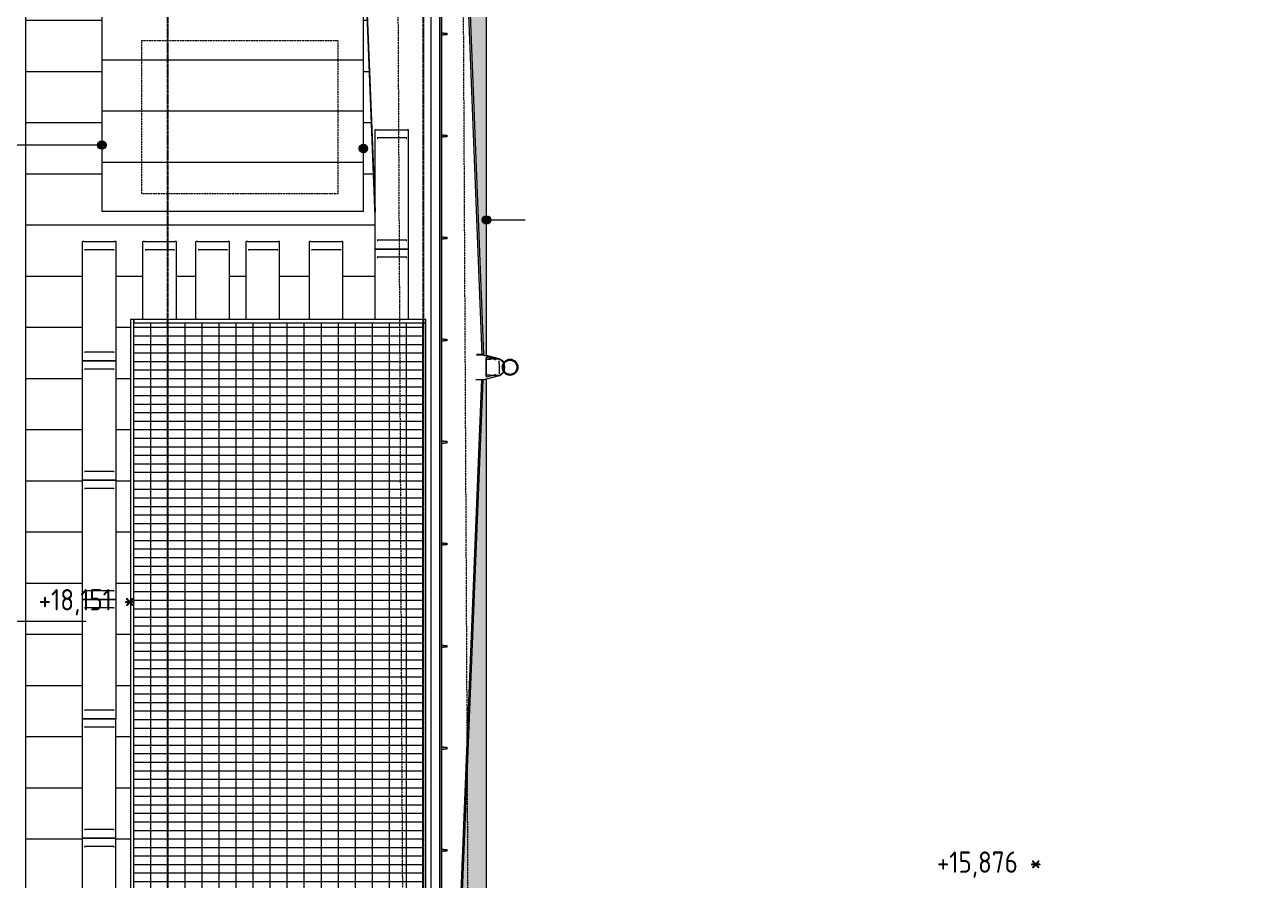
# Model space of a CAD drawing. Header units: millimetres. Extents: x -129048 to 476301, y -5853 to 215316.
# Drawn here: x 417232 to 431496, y 22306 to 32349 of the extents above; entities that cross this region are included whole.
import ezdxf

# ---------------------------------------------------------------- set-up
doc = ezdxf.new("R2010")
doc.units = ezdxf.units.MM
doc.linetypes.add('ADSK_Линия сетки', pattern=[25, 20, -2.5, 0, -2.5])
doc.linetypes.add('ADSK_Штриховая_ш3 п1_5', pattern=[4.5, 3, -1.5])
for name, color, linetype, lineweight in [('0_АР', 8, 'Continuous', 20), ('Антураж', 7, 'Continuous', 18), ('Ограждение', 251, 'Continuous', 18)]:
    doc.layers.add(name, color=color, linetype=linetype, lineweight=lineweight)
doc.layers.add('Обобщенные модели', color=5, linetype='Continuous', lineweight=18, true_color=0x0000ff)
doc.styles.add('GOST Common_1', font='GOST Common_0.ttf', dxfattribs={"width": 0.9, "height": 200})

# ---------------------------------------------------------------- blocks, each defined once
blk = doc.blocks.new('Водосток - Тип 1 _карниз больше 490мм_-5143036-План кровли АР копия 1')
at = {"layer": 'Обобщенные модели'}
for p, q in [((19, 405), (26, 405)), ((51, 405), (125, 405)), ((125, 405), (202, 405)), ((227, 405), (231, 405)), ((125, 255), (19, 255)), ((231, 255), (125, 255))]:
    blk.add_line(p, q, dxfattribs=at)
for points, knots in [([(26, 403), (25, 404), (23, 405), (21, 405), (19, 405)], [-0.06915603, -0.06915603, -0.06915603, -0.06915603, -0.05882353, 0, 0, 0, 0]), ([(27, 257), (28, 258), (29, 259), (31, 262), (32, 265), (32, 267), (32, 269), (32, 272), (32, 274), (32, 276), (32, 279), (32, 281), (31, 284), (31, 287), (31, 290), (30, 293), (30, 296), (29, 299), (29, 302), (29, 306), (28, 310), (28, 316), (28, 321), (28, 323)], [-0.9134505, -0.9134505, -0.9134505, -0.9134505, -0.8823529, -0.8529412, -0.8235294, -0.8088235, -0.7941176, -0.7794118, -0.7647059, -0.75, -0.7352941, -0.7205882, -0.7058824, -0.6911765, -0.6764706, -0.6617647, -0.6470588, -0.6323529, -0.6176471, -0.6029412, -0.5882353, -0.5588235, -0.5294118, -0.5294118, -0.5294118, -0.5294118]), ([(223, 334), (223, 331), (223, 324), (222, 316), (222, 310), (221, 306), (221, 302), (221, 299), (220, 296), (220, 293), (219, 290), (219, 287), (219, 284), (218, 281), (218, 279), (218, 276), (218, 274), (218, 272), (218, 269), (218, 267), (218, 265), (219, 262), (221, 259), (223, 258), (224, 257)], [-0.5179515, -0.5179515, -0.5179515, -0.5179515, -0.4705882, -0.4411765, -0.4117647, -0.3970588, -0.3823529, -0.3676471, -0.3529412, -0.3382353, -0.3235294, -0.3088235, -0.2941176, -0.2794118, -0.2647059, -0.25, -0.2352941, -0.2205882, -0.2058824, -0.1911765, -0.1764706, -0.1470588, -0.1176471, -0.0760514, -0.0760514, -0.0760514, -0.0760514])]:
    blk.add_open_spline(points, degree=3, knots=knots, dxfattribs=at)
for points in [[(231, 405), (230, 405), (228, 405), (227, 405)], [(19, 255), (20, 255), (21, 255), (21, 255)], [(228, 255), (229, 255), (230, 255), (231, 255)]]:
    blk.add_open_spline(points, degree=3, dxfattribs=at)
blk = doc.blocks.new('Ограждение - 20 доп поручень 300-1864261-План кровли АР копия 1')
at = {"layer": 'Ограждение'}
for p, q in [((-60, 10), (-40, 10)), ((-60, 10), (-60, -10)), ((0, 10), (-40, 10)), ((0, -10), (0, 10)), ((-40, -10), (-60, -10)), ((-40, -10), (0, -10))]:
    blk.add_line(p, q, dxfattribs=at)
blk = doc.blocks.new('Ограждение - Ограждение-2505142-План кровли АР копия 1')
at = {"extrusion": (0, 0, -1), "zscale": -1, "rotation": 180}
for p in [(-3272, 32240), (-3272, 31043), (-3272, 29846), (-3272, 28650), (-3272, 27453), (-3272, 26257), (-3272, 25060), (-3272, 23864), (-3272, 22667)]:
    blk.add_blockref('Ограждение - 20 доп поручень 300-1864261-План кровли АР копия 1', p, dxfattribs=at)
blk = doc.blocks.new('Тип верхнего поручня - Верхний поручень_Внутренний_-2505167-План кровли АР копия 1')
at = {"layer": 'Ограждение'}
for p, q in [((3192, 20428), (3192, 43293)), ((3212, 43293), (3212, 20438))]:
    blk.add_line(p, q, dxfattribs=at)
blk = doc.blocks.new('Тип верхнего поручня - Верхний поручень_Внутренний_-V27-План кровли АР копия 1')
at = {"layer": 'Ограждение'}
for p, q in [((3192, 20428), (3192, 43293)), ((3212, 20438), (3212, 43293))]:
    blk.add_line(p, q, dxfattribs=at)
blk = doc.blocks.new('Planka_konka_K1 - Кровля - Планка конька К1-2963679-План кровли АР копия 1')
at = {"layer": 'Обобщенные модели'}
blk.add_line((13000, -125), (-13000, -125), dxfattribs=at)
blk = doc.blocks.new('Антураж 9 - Антураж 9-5661486-План кровли АР копия 1')
at = {"layer": 'Антураж'}
for p, q in [((3687, 28480), (3404, 35708)), ((2308, 33268), (2430, 30160)), ((2430, 30101), (2308, 33209)), ((3687, 28480), (3619, 28480)), ((3620, 28478), (3686, 28478)), ((3686, 28480), (3686, 28478)), ((3686, 28478), (3886, 28426)), ((3702, 28481), (3687, 28480)), ((3702, 28478), (3695, 28480)), ((3887, 28431), (3737, 28469)), ((3738, 28214), (3737, 28448)), ((3818, 28426), (3737, 28447)), ((3886, 28426), (3818, 28426)), ((3679, 28188), (3375, 20631)), ((3613, 28188), (3679, 28188)), ((3679, 28188), (3694, 28187)), ((3686, 28185), (3886, 28236)), ((3686, 28180), (3686, 28185)), ((3694, 28182), (3686, 28180)), ((3694, 28187), (3694, 28182)), ((3887, 28231), (3737, 28193)), ((3818, 28236), (3738, 28215)), ((3886, 28236), (3818, 28236))]:
    blk.add_line(p, q, dxfattribs=at)
for centre, major_axis, start_param, end_param in [((3795, 28331), (0, 98.5), 5.694584, 6.021983), ((3863, 28331), (0, 98.5), 3.402795, 6.021983), ((3863, 28331), (0, 103), 3.401894, 6.022884), ((3795, 28331), (0, 98.5), 3.402795, 3.730193)]:
    blk.add_ellipse(centre, major_axis=major_axis, ratio=0.890848, start_param=start_param, end_param=end_param, dxfattribs=at)
blk = doc.blocks.new('Construction_Roof-Accessories_Lindab_KO - Construction_Roof-Accessories_Lindab_KO-V55-План кровли АР копия 1')
at = {"layer": 'Обобщенные модели', "lineweight": 9}
for p, q in [((1527, 33887), (1181, 33887)), ((1181, 33885), (1187, 33885)), ((1519, 33885), (1527, 33885))]:
    blk.add_line(p, q, dxfattribs=at)
blk = doc.blocks.new('Construction_Roof-Accessories_Lindab_BR - Construction_Roof-Accessories_Lindab_BR-V57-План кровли АР копия 1')
at = {"layer": 'Обобщенные модели', "lineweight": 9}
for p, q in [((445, 33984), (446, 33984)), ((445, 32584), (445, 33984)), ((462, 33984), (446, 33984)), ((462, 33984), (468, 33984)), ((468, 33984), (475, 33984)), ((475, 33984), (812, 33984)), ((812, 33984), (818, 33984)), ((818, 33984), (821, 33984)), ((836, 33984), (821, 33984)), ((836, 33984), (838, 33984)), ((838, 32584), (838, 33984)), ((446, 32584), (445, 32584)), ((446, 32584), (462, 32584)), ((468, 32584), (462, 32584)), ((475, 32584), (468, 32584)), ((812, 32584), (475, 32584)), ((818, 32584), (812, 32584)), ((821, 32584), (818, 32584)), ((821, 32584), (836, 32584)), ((838, 32584), (836, 32584))]:
    blk.add_line(p, q, dxfattribs=at)
blk = doc.blocks.new('Construction_Roof-Accessories_Lindab_BR - Construction_Roof-Accessories_Lindab_BR-V69-План кровли АР копия 1')
at = {"layer": 'Обобщенные модели', "lineweight": 9}
for p, q in [((2430, 29718), (2432, 29718)), ((2430, 28891), (2430, 29718)), ((2447, 29718), (2432, 29718)), ((2447, 29718), (2453, 29718)), ((2453, 29718), (2460, 29718)), ((2460, 29718), (2797, 29718)), ((2797, 29718), (2804, 29718)), ((2804, 29718), (2806, 29718)), ((2821, 29718), (2806, 29718)), ((2821, 29718), (2824, 29718)), ((2824, 28891), (2824, 29718))]:
    blk.add_line(p, q, dxfattribs=at)
blk = doc.blocks.new('Construction_Roof-Accessories_Lindab_BR - Construction_Roof-Accessories_Lindab_BR-V70-План кровли АР копия 1')
at = {"layer": 'Обобщенные модели', "lineweight": 9}
for p, q in [((1659, 29807), (1661, 29807)), ((1659, 28891), (1659, 29807)), ((1676, 29807), (1661, 29807)), ((1676, 29807), (1682, 29807)), ((1682, 29807), (1689, 29807)), ((1689, 29807), (2026, 29807)), ((2026, 29807), (2033, 29807)), ((2033, 29807), (2035, 29807)), ((2050, 29807), (2035, 29807)), ((2050, 29807), (2053, 29807)), ((2053, 28891), (2053, 29807))]:
    blk.add_line(p, q, dxfattribs=at)
blk = doc.blocks.new('Construction_Roof-Accessories_Lindab_BR - Construction_Roof-Accessories_Lindab_BR-V71-План кровли АР копия 1')
at = {"layer": 'Обобщенные модели', "lineweight": 9}
for p, q in [((916, 29807), (917, 29807)), ((916, 28891), (916, 29807)), ((933, 29807), (917, 29807)), ((933, 29807), (939, 29807)), ((939, 29807), (946, 29807)), ((946, 29807), (1283, 29807)), ((1283, 29807), (1290, 29807)), ((1290, 29807), (1292, 29807)), ((1307, 29807), (1292, 29807)), ((1307, 29807), (1310, 29807)), ((1310, 28891), (1310, 29807))]:
    blk.add_line(p, q, dxfattribs=at)
blk = doc.blocks.new('Ограждение - Ограждение-5944229-План кровли АР копия 1')
at = {"layer": 'Ограждение'}
for p, q in [((-440, 28891), (-440, 21841)), ((-400, 28891), (-440, 28891)), ((3027, 28891), (-400, 28891)), ((-400, 21841), (-400, 28891)), ((-400, 28891), (-400, 28851)), ((-400, 28851), (3027, 28851)), ((2987, 28851), (2987, 21801)), ((3027, 28851), (2987, 28851)), ((3027, 28851), (3027, 28891)), ((3027, 21801), (3027, 28851)), ((-440, 21841), (-400, 21841)), ((-433, 21841), (-433, 21833)), ((-433, 21833), (-408, 21833)), ((-408, 21833), (-408, 21841)), ((-400, 21833), (-408, 21833)), ((-408, 21833), (-408, 21808)), ((2987, 21841), (-400, 21841)), ((-400, 21841), (-400, 21801)), ((2987, 21801), (2987, 21841)), ((-408, 21808), (-400, 21808)), ((-400, 21801), (2987, 21801)), ((2987, 21801), (3027, 21801))]:
    blk.add_line(p, q, dxfattribs=at)
blk = doc.blocks.new('Construction_Roof-Accessories_Lindab_BR - Construction_Roof-Accessories_Lindab_BR-V85-План кровли АР копия 1')
at = {"layer": 'Обобщенные модели', "lineweight": 9}
for p, q in [((327, 29807), (329, 29807)), ((327, 28891), (327, 29807)), ((345, 29807), (329, 29807)), ((345, 29807), (350, 29807)), ((350, 29807), (357, 29807)), ((357, 29807), (695, 29807)), ((695, 29807), (701, 29807)), ((701, 29807), (703, 29807)), ((719, 29807), (703, 29807)), ((719, 29807), (721, 29807)), ((721, 28891), (721, 29807))]:
    blk.add_line(p, q, dxfattribs=at)
blk = doc.blocks.new('Construction_Roof-Accessories_Lindab_BR - Construction_Roof-Accessories_Lindab_BR-V86-План кровли АР копия 1')
at = {"layer": 'Обобщенные модели', "lineweight": 9}
for p, q in [((-294, 29807), (-292, 29807)), ((-294, 28891), (-294, 29807)), ((-276, 29807), (-292, 29807)), ((-276, 29807), (-271, 29807)), ((-271, 29807), (-264, 29807)), ((-264, 29807), (73, 29807)), ((73, 29807), (80, 29807)), ((80, 29807), (82, 29807)), ((97, 29807), (82, 29807)), ((97, 29807), (100, 29807)), ((100, 28891), (100, 29807))]:
    blk.add_line(p, q, dxfattribs=at)
blk = doc.blocks.new('Construction_Roof-Accessories_Lindab_BR - Construction_Roof-Accessories_Lindab_BR-V87-План кровли АР копия 1')
at = {"layer": 'Обобщенные модели', "lineweight": 9}
for p, q in [((-1004, 29807), (-1002, 29807)), ((-1004, 28407), (-1004, 29807)), ((-987, 29807), (-1002, 29807)), ((-987, 29807), (-981, 29807)), ((-981, 29807), (-974, 29807)), ((-974, 29807), (-637, 29807)), ((-637, 29807), (-630, 29807)), ((-630, 29807), (-628, 29807)), ((-613, 29807), (-628, 29807)), ((-613, 29807), (-610, 29807)), ((-610, 28407), (-610, 29807)), ((-1002, 28407), (-1004, 28407)), ((-1002, 28407), (-987, 28407)), ((-981, 28407), (-987, 28407)), ((-974, 28407), (-981, 28407)), ((-637, 28407), (-974, 28407)), ((-630, 28407), (-637, 28407)), ((-628, 28407), (-630, 28407)), ((-628, 28407), (-613, 28407)), ((-610, 28407), (-613, 28407))]:
    blk.add_line(p, q, dxfattribs=at)
blk = doc.blocks.new('Construction_Roof-Accessories_Lindab_BR - Construction_Roof-Accessories_Lindab_BR-V88-План кровли АР копия 1')
at = {"layer": 'Обобщенные модели', "lineweight": 9}
for p, q in [((-1004, 28407), (-1002, 28407)), ((-1004, 27007), (-1004, 28407)), ((-987, 28407), (-1002, 28407)), ((-987, 28407), (-981, 28407)), ((-981, 28407), (-974, 28407)), ((-974, 28407), (-637, 28407)), ((-637, 28407), (-630, 28407)), ((-630, 28407), (-628, 28407)), ((-613, 28407), (-628, 28407)), ((-613, 28407), (-610, 28407)), ((-610, 27007), (-610, 28407)), ((-1002, 27007), (-1004, 27007)), ((-1002, 27007), (-987, 27007)), ((-981, 27007), (-987, 27007)), ((-974, 27007), (-981, 27007)), ((-637, 27007), (-974, 27007)), ((-630, 27007), (-637, 27007)), ((-628, 27007), (-630, 27007)), ((-628, 27007), (-613, 27007)), ((-610, 27007), (-613, 27007))]:
    blk.add_line(p, q, dxfattribs=at)
blk = doc.blocks.new('Construction_Roof-Accessories_Lindab_BR - Construction_Roof-Accessories_Lindab_BR-V56-План кровли АР копия 1')
at = {"layer": 'Обобщенные модели', "lineweight": 9}
for p, q in [((1155, 33984), (1157, 33984)), ((1155, 32584), (1155, 33984)), ((1172, 33984), (1157, 33984)), ((1172, 33984), (1178, 33984)), ((1178, 33984), (1185, 33984)), ((1185, 33984), (1522, 33984)), ((1522, 33984), (1529, 33984)), ((1529, 33984), (1531, 33984)), ((1546, 33984), (1531, 33984)), ((1546, 33984), (1549, 33984)), ((1549, 32584), (1549, 33984)), ((1157, 32584), (1155, 32584)), ((1157, 32584), (1172, 32584)), ((1178, 32584), (1172, 32584)), ((1185, 32584), (1178, 32584)), ((1522, 32584), (1185, 32584)), ((1529, 32584), (1522, 32584)), ((1531, 32584), (1529, 32584)), ((1531, 32584), (1546, 32584)), ((1549, 32584), (1546, 32584))]:
    blk.add_line(p, q, dxfattribs=at)

msp = doc.modelspace()

# ---------------------------------------------------------------- hatches: boundary and pattern name
at = {"layer": '0_АР'}
h = msp.add_hatch(color=256, dxfattribs=at)
h.paths.add_polyline_path([(460156.048, -526.128), (468569.459, -526.128), (468569.459, 470.859), (468481.418, 469.805), (468421.752, -474.784), (464071.312, -327.231), (460060.687, -462.432), (459998.422, -81.349), (459998.422, -526.128), (460149.25, -526.128)])
h.paths.add_polyline_path([(426848.189, -393.115), (426996.717, -393.115), (426995.842, -30.517), (426892.038, -280.991), (422574.472, -150.963), (418243.998, -302.79), (418181.719, 255.107), (418181.719, -393.115), (426834.404, -393.115)])
h.paths.add_polyline_path([(459998.422, 173.655), (460016.496, 178.563), (460106.837, 1715.554), (454775.129, 1522.727), (454768.656, 1484.019), (459998.422, 1484.019), (459998.422, 177.833)])
h.paths.add_polyline_path([(426996.717, 307.99), (426996.717, 1484.019), (431808.509, 1484.019), (431801.174, 1522.758), (426923.778, 1697.711), (426980.914, 312.038)])
h.paths.add_polyline_path([(418181.719, 498.461), (418449.786, 8044.464), (412395.486, 7833.234), (412388.989, 7794.377), (418181.719, 7794.377), (418181.719, 521.171)])
h.paths.add_polyline_path([(468569.459, 793.267), (468569.459, 7855.209), (474810.503, 7855.209), (474810.503, 8466.545), (474799.648, 8463.302), (474605.606, 7995.593), (468269.121, 8216.835), (468537.29, 799.29), (468551.342, 798.371), (468568.644, 793.496)])
h.paths.add_polyline_path([(444717.771, 1484.019), (454490.356, 1484.019), (454484.993, 1516.09), (447978.583, 1752.243), (447978.583, 1629.215), (438298.583, 1629.215), (438298.583, 1739.906), (432093.277, 1522.693), (432086.81, 1484.019), (444709.903, 1484.019)])
h.paths.add_polyline_path([(411793.26, 7794.377), (412110.688, 7794.377), (412105.58, 7824.926), (411796.08, 7895.033), (411970.992, 14167.216), (411736.117, 20164.305), (411690.795, 20175.916), (411690.795, 7794.377)])
h.paths.add_polyline_path([(474810.503, 8769.439), (474810.503, 16800.541), (474780.018, 16792.485), (474631.533, 12780.54), (474779.774, 8777.421), (474783.205, 8776.529)])
h.paths.add_polyline_path([(443273.93, 13315.94), (451515.613, 13634.753), (451524.958, 13673.918), (435026.374, 13673.918), (435036.378, 13633.972), (443273.9, 13315.942)])
h.paths.add_polyline_path([(429583.47, 13405.175), (434743.535, 13605.559), (434759.846, 13673.918), (430023.583, 13673.918), (430023.583, 21008.312), (429427.122, 21007.798), (429447.713, 20921.19), (429842.141, 20793.786), (429585.958, 13476.255)])
h.paths.add_polyline_path([(457100.321, 13409.872), (456816.083, 20843), (457389.976, 21005.252), (457399.649, 21047.105), (456625.269, 21047.105), (456625.269, 13673.918), (451796.602, 13673.918), (451806.282, 13633.349), (457093.451, 13410.162)])
h.paths.add_polyline_path([(474810.503, 17103.436), (474810.503, 32792.083), (474779.895, 32784.001), (474490.926, 24945.222), (474779.777, 17111.416), (474783.205, 17110.526)])
h.paths.add_polyline_path([(411690.795, 20470.394), (411735.74, 20481.908), (411958.454, 26169.966), (411735.987, 31850.241), (411690.795, 31861.818), (411690.795, 20474.46)])
h.paths.add_polyline_path([(464256.639, 20578.857), (463978.908, 27851.092), (463950.437, 27858.488), (463950.437, 21047.105), (457667.517, 21047.105), (457677.332, 21004.632), (464062.166, 20591.443)])
h.paths.add_polyline_path([(422311.501, 20701.207), (429147.245, 20951.717), (429160.161, 21008.312), (422655.84, 21008.312), (422655.84, 28188.447), (422612.394, 28177.317), (422318.663, 20879.162)])
h.paths.add_polyline_path([(463950.437, 28147.689), (463979.112, 28155.137), (464268.312, 35727.695), (464206.707, 37340.787), (463950.437, 37340.787), (463950.437, 28154.433)])
h.paths.add_polyline_path([(422655.84, 28465.231), (422655.84, 42943.283), (422621.022, 42934.364), (422337.867, 35703.511), (422621.004, 28474.156), (422655.355, 28465.356)])
h.paths.add_polyline_path([(411690.795, 32156.296), (411726.381, 32165.412), (411915.149, 37559.495), (411726.553, 42947.712), (411690.795, 42956.872), (411690.795, 32160.362)])
h.paths.add_polyline_path([(474810.503, 33094.978), (474810.503, 43242.685), (474778.616, 43234.402), (474593.967, 38155.311), (474779.777, 33102.958), (474783.205, 33102.068)])
h.paths.add_polyline_path([(464178.064, 38090.787), (463985.863, 43123.483), (463950.437, 43132.685), (463950.437, 38090.787), (464171.279, 38090.787)])
h.paths.add_polyline_path([(422655.84, 43220.068), (422655.84, 43712.396), (411690.795, 43712.396), (411690.795, 43251.35), (411726.898, 43260.599), (411851.013, 43604.774), (417072.423, 43417.467), (422496.578, 43611.919), (422620.729, 43229.062), (422655.504, 43220.154)])
h.paths.add_polyline_path([(463950.437, 43421.886), (464022.861, 43440.697), (464125.568, 43776.855), (469381.545, 43594.919), (474632.611, 43776.746), (474754.158, 43546.521), (474810.503, 43531.886), (474810.503, 43894.592), (463950.437, 43894.592), (463950.437, 43435.823)])
h = msp.add_hatch(dxfattribs=at)
h.set_pattern_fill('FP_12', color=256, style=0, pattern_type=2)
h.set_pattern_definition([(180, (419823.6, -4.2), (-7e-14, -600), [])])
h.paths.add_polyline_path([(417245.566, 12867.169), (417251.842, 12876.111), (417245.566, 12880.296)])
h.paths.add_polyline_path([(417245.566, 13223.326), (421335.387, 19356.948), (421057.182, 19346.094), (421155.468, 21796.787), (418518.148, 21797.469), (418518.148, 21804.287), (418510.648, 21804.713), (418510.648, 21816.787), (418498.148, 21816.787), (418498.142, 21829.287), (418485.648, 21829.287), (418485.648, 21836.787), (418478.148, 21836.787), (418478.829, 28886.787), (418624.428, 28886.787), (418624.428, 29803.094), (419018.298, 29803.094), (419018.298, 28886.787), (419245.826, 28886.787), (419245.826, 29803.094), (419639.696, 29803.094), (419639.696, 28886.787), (419834.225, 28886.787), (419834.225, 29803.094), (420228.095, 29803.094), (420228.095, 28886.787), (420577.393, 28886.787), (420577.393, 29803.094), (420971.262, 29803.094), (420971.262, 28886.787), (421348.346, 28886.787), (421348.346, 30096.424), (421227.036, 33204.764), (421227.036, 32429.407), (421211.723, 32429.407), (421211.723, 30154.13), (418142.593, 30154.13), (418142.593, 32454.13), (420833.167, 32454.13), (420833.167, 33829.407), (421202.659, 33829.407), (421192.63, 34086.376), (419695.234, 34087.057), (419695.915, 36734.984), (421169.7, 36734.984), (421389.993, 42379.614), (421185.515, 42373.962), (421157.406, 42348.81), (417241.395, 38785.212), (417245.566, 38785.212), (417245.566, 13476.255)])
h.paths.add_polyline_path([(422280.761, 20441.31), (422388.522, 20602.922), (422390.089, 20602.98), (422423.605, 20654.099), (422423.142, 20705.298), (422311.501, 20701.207), (422308.488, 20626.362), (422293.359, 20626.903), (422239.385, 20626.678), (422233.222, 20473.008), (422278.69, 20442.69)])
h.paths.add_polyline_path([(419187.741, 20510.787), (419143.148, 20510.787), (419143.148, 21713.012), (420343.148, 21713.012), (420343.148, 20510.787), (419549.108, 20510.787)])
h.paths.add_polyline_path([(422295.454, 20626.912), (422295.444, 20627.023), (422295.444, 20626.913)])
h.paths.add_polyline_path([(417944.415, 21403.094), (417914.259, 21403.094), (417914.259, 29803.094), (418308.129, 29803.094), (418308.129, 21403.094), (418103.639, 21403.094)])
h.paths.add_polyline_path([(422621.004, 28474.156), (422620.729, 28476.538), (422614.586, 28475.8), (422620.911, 28474.18)])
h.paths.add_polyline_path([(420460.176, 32579.588), (420073.327, 32579.588), (420073.327, 33979.588), (420467.197, 33979.588), (420467.197, 32579.588), (420462.113, 32579.588)])
h.paths.add_polyline_path([(418991.348, 32579.588), (418599.727, 32579.588), (418599.727, 33979.588), (418993.596, 33979.588), (418993.596, 32579.588)])
h.paths.add_polyline_path([(419393.315, 32579.588), (419363.158, 32579.588), (419363.158, 33979.588), (419757.028, 33979.588), (419757.028, 32579.588), (419549.108, 32579.588)])
h.paths.add_polyline_path([(419393.455, 34095.787), (419119.807, 34095.787), (419119.807, 35495.787), (419513.677, 35495.787), (419513.677, 34095.787), (419487.065, 34095.787)])
h.paths.add_polyline_path([(417339.355, 34957.795), (417340.28, 34965.295), (417339.575, 34961.414)])
h.paths.add_polyline_path([(417339.355, 35412.228), (417340.28, 35419.728), (417339.575, 35415.847)])
h.paths.add_polyline_path([(417380.905, 34950.295), (417335.162, 34950.806), (417335.162, 34951.828), (417331.586, 34950.807), (417327.394, 34957.795), (417326.475, 34965.327), (417328.491, 34975.902), (417331.587, 34979.784), (417395.834, 34980.295), (417395.834, 35404.728), (417335.162, 35405.239), (417335.162, 35406.261), (417331.587, 35405.239), (417327.394, 35412.228), (417326.475, 35419.76), (417328.491, 35430.335), (417331.587, 35434.217), (418986.305, 35434.217), (418989.624, 35429.703), (418991.188, 35423.61), (418991.188, 35415.846), (418989.401, 35409.121), (418986.305, 35405.239), (418984.517, 35404.728), (418855.513, 35404.728), (418855.513, 34980.871), (418832.495, 34980.871), (418832.495, 35404.728), (418495.99, 35404.728), (418495.99, 34980.871), (418472.972, 34980.871), (418472.972, 35404.728), (418136.467, 35404.728), (418136.467, 34980.871), (418113.449, 34980.871), (418113.449, 35404.728), (417776.943, 35404.728), (417776.943, 34981.728), (417753.926, 34981.728), (417753.926, 35404.728), (417418.852, 35404.728), (417418.852, 34980.295), (418986.305, 34979.784), (418989.401, 34975.902), (418991.188, 34969.177), (418991.188, 34961.413), (418989.401, 34954.688), (418986.305, 34950.806), (418984.517, 34950.295), (417401.098, 34950.295)])
h.paths.add_polyline_path([(419121.641, 35519.057), (419119.807, 35519.057), (419119.807, 36919.057), (419513.677, 36919.057), (419513.677, 35519.057), (419122.683, 35519.057)])
h.paths.add_polyline_path([(422324.79, 35704.046), (422324.781, 35704.155), (422324.781, 35704.047)])
h.paths.add_polyline_path([(422620.824, 42929.321), (422620.729, 42934.289), (422601.418, 42930.278), (422620.729, 42929.325)])
h.paths.add_polyline_path([(422620.715, 43229.066), (422619.183, 43233.79), (422613.046, 43231.031), (422619.183, 43229.458)])
h.paths.add_polyline_path([(422536.484, 43230.264), (422484.47, 43391.244), (422482.35, 43389.346), (422533.502, 43231.031)])
h = msp.add_hatch(dxfattribs=at)
h.set_pattern_fill('FP_28', color=256, style=0, pattern_type=2)
h.set_pattern_definition([(180, (414495.85, 12133), (7e-14, -600), [])])
h.paths.add_polyline_path([(418142.593, 30154.13), (421211.723, 30154.13), (421211.723, 32454.13), (418142.593, 32454.13), (418142.593, 30324.25)])
h = msp.add_hatch(color=256, dxfattribs=at)
edge = h.paths.add_edge_path()
edge.add_arc((418142.593, 30933.686), 50, 0, 360)
h = msp.add_hatch(color=256, dxfattribs=at)
edge = h.paths.add_edge_path()
edge.add_arc((421211.723, 30892.927), 50, 0, 360)
h = msp.add_hatch(color=256, dxfattribs=at)
edge = h.paths.add_edge_path()
edge.add_arc((422655.84, 30055.188), 50, 0, 360)
at = {"layer": '0_АР', "lineweight": 9}
h = msp.add_hatch(dxfattribs=at)
h.set_pattern_fill('FP_51', color=256, style=0, pattern_type=2)
h.set_pattern_definition([(0, (418918.58, -4.21), (0, 100), []), (90, (418918.58, -4.21), (-200, 1e-14), [])])
h.paths.add_polyline_path([(418508.148, 21816.787), (418508.971, 21816.787), (418508.144, 21829.287), (418498.148, 21829.287), (418498.148, 21816.787), (418508.136, 21816.787)])
h.paths.add_polyline_path([(418508.971, 21816.787), (418510.648, 21816.787), (418510.648, 21825.626), (418508.973, 21825.626), (418508.973, 21816.789)])
h.paths.add_polyline_path([(418518.148, 21836.787), (421905.148, 21836.787), (421905.148, 28846.787), (418518.148, 28846.787), (418518.148, 21900.253)])
h.paths.add_polyline_path([(418510.648, 21829.287), (418518.148, 21829.287), (418517.466, 21836.787), (418510.648, 21836.787)])
h.paths.add_polyline_path([(418508.973, 21825.626), (418510.648, 21825.626), (418510.222, 21829.287), (418508.973, 21829.287)])

# ---------------------------------------------------------------- linework, layer by layer
at = {"linetype": 'ADSK_Линия сетки'}
for p, q in [((418918.148, -3728.718), (418918.148, 44218.786)), ((421918.148, -3728.718), (421918.148, 44218.786))]:
    msp.add_line(p, q, dxfattribs=at)
at = {"layer": '0_АР', "linetype": 'ADSK_Штриховая_ш3 п1_5'}
for p, q in [((422446.987, 20778.312), (422331.388, 43521.068)), ((421565.266, 42756.195), (421681.043, 19978.312)), ((418611.679, 32159.98), (420911.679, 32159.98)), ((418611.679, 30359.98), (418611.679, 32159.98)), ((420911.679, 32159.98), (420911.679, 30359.98)), ((420911.679, 30359.98), (418611.679, 30359.98))]:
    msp.add_line(p, q, dxfattribs=at)
at = {"layer": '0_АР'}
for p, q in [((422005.84, 20358.312), (422005.84, 43062.396)), ((422655.84, 28465.231), (422655.84, 42943.283)), ((422337.847, 35704.038), (422621.004, 28474.156)), ((418142.593, 32454.13), (418142.593, 30154.13)), ((421211.723, 30154.13), (421211.723, 32454.13)), ((421211.723, 30154.13), (418142.593, 30154.13)), ((422621.004, 28474.156), (422655.84, 28465.231)), ((422655.84, 28323.536), (422655.84, 28442.645)), ((422612.394, 28177.317), (422311.501, 20701.207)), ((422655.84, 28188.447), (422612.394, 28177.317)), ((422655.84, 21008.312), (422655.84, 28188.447))]:
    msp.add_line(p, q, dxfattribs=at)
at = {"layer": '0_АР', "lineweight": 20}
for p, q in [((418142.593, 30933.686), (416599.985, 30933.686)), ((422655.84, 30055.188), (423111.339, 30055.188)), ((416078.049, 25348.699), (417516.902, 25348.699)), ((417516.902, 25348.699), (417958.887, 25348.699))]:
    msp.add_line(p, q, dxfattribs=at)
at = {"layer": '0_АР'}
for centre in [(418142.593, 30933.686), (421211.723, 30892.927), (422655.84, 30055.188)]:
    msp.add_circle(centre, 50, dxfattribs=at)
at = {"layer": '0_АР', "lineweight": 30}
msp.add_circle((422933.313, 28327.334), 88, dxfattribs=at)

# ---------------------------------------------------------------- block references
at = {"layer": '0_АР'}
for name, p in [('Антураж 9 - Антураж 9-5661486-План кровли АР копия 1', (418918.583, -4.213)), ('Ограждение - Ограждение-2505142-План кровли АР копия 1', (418918.583, -4.213)), ('Тип верхнего поручня - Верхний поручень_Внутренний_-2505167-План кровли АР копия 1', (418918.583, -4.213)), ('Тип верхнего поручня - Верхний поручень_Внутренний_-V27-План кровли АР копия 1', (418918.583, -4.213)), ('Construction_Roof-Accessories_Lindab_BR - Construction_Roof-Accessories_Lindab_BR-V57-План кровли АР копия 1', (420903.77, -2870.208)), ('Construction_Roof-Accessories_Lindab_KO - Construction_Roof-Accessories_Lindab_KO-V55-План кровли АР копия 1', (420193.601, -2870.208)), ('Construction_Roof-Accessories_Lindab_KO - Construction_Roof-Accessories_Lindab_KO-V55-План кровли АР копия 1', (420193.601, -4070.208)), ('Construction_Roof-Accessories_Lindab_BR - Construction_Roof-Accessories_Lindab_BR-V87-План кровли АР копия 1', (418918.583, -4.213)), ('Construction_Roof-Accessories_Lindab_KO - Construction_Roof-Accessories_Lindab_KO-V55-План кровли АР копия 1', (416759.514, -4180.707)), ('Construction_Roof-Accessories_Lindab_BR - Construction_Roof-Accessories_Lindab_BR-V86-План кровли АР копия 1', (418918.583, -4.213)), ('Construction_Roof-Accessories_Lindab_KO - Construction_Roof-Accessories_Lindab_KO-V55-План кровли АР копия 1', (417469.683, -4180.707)), ('Construction_Roof-Accessories_Lindab_BR - Construction_Roof-Accessories_Lindab_BR-V85-План кровли АР копия 1', (418918.583, -4.213)), ('Construction_Roof-Accessories_Lindab_KO - Construction_Roof-Accessories_Lindab_KO-V55-План кровли АР копия 1', (418091.081, -4180.707)), ('Construction_Roof-Accessories_Lindab_BR - Construction_Roof-Accessories_Lindab_BR-V71-План кровли АР копия 1', (418918.583, -4.213)), ('Construction_Roof-Accessories_Lindab_KO - Construction_Roof-Accessories_Lindab_KO-V55-План кровли АР копия 1', (418679.481, -4180.707)), ('Construction_Roof-Accessories_Lindab_BR - Construction_Roof-Accessories_Lindab_BR-V70-План кровли АР копия 1', (418918.583, -4.213)), ('Construction_Roof-Accessories_Lindab_KO - Construction_Roof-Accessories_Lindab_KO-V55-План кровли АР копия 1', (419422.648, -4180.707)), ('Construction_Roof-Accessories_Lindab_BR - Construction_Roof-Accessories_Lindab_BR-V69-План кровли АР копия 1', (418918.583, -4.213)), ('Construction_Roof-Accessories_Lindab_KO - Construction_Roof-Accessories_Lindab_KO-V55-План кровли АР копия 1', (420193.601, -4270.208)), ('Ограждение - Ограждение-5944229-План кровли АР копия 1', (418918.583, -4.213)), ('Construction_Roof-Accessories_Lindab_BR - Construction_Roof-Accessories_Lindab_BR-V88-План кровли АР копия 1', (418918.583, -4.213)), ('Construction_Roof-Accessories_Lindab_KO - Construction_Roof-Accessories_Lindab_KO-V55-План кровли АР копия 1', (416759.514, -5380.707)), ('Construction_Roof-Accessories_Lindab_KO - Construction_Roof-Accessories_Lindab_KO-V55-План кровли АР копия 1', (416759.514, -5580.707)), ('Construction_Roof-Accessories_Lindab_KO - Construction_Roof-Accessories_Lindab_KO-V55-План кровли АР копия 1', (416759.514, -6780.707)), ('Construction_Roof-Accessories_Lindab_BR - Construction_Roof-Accessories_Lindab_BR-V56-План кровли АР копия 1', (416759.514, -6980.707)), ('Construction_Roof-Accessories_Lindab_KO - Construction_Roof-Accessories_Lindab_KO-V55-План кровли АР копия 1', (416759.514, -6980.707)), ('Construction_Roof-Accessories_Lindab_KO - Construction_Roof-Accessories_Lindab_KO-V55-План кровли АР копия 1', (416759.514, -8180.707)), ('Construction_Roof-Accessories_Lindab_BR - Construction_Roof-Accessories_Lindab_BR-V56-План кровли АР копия 1', (416759.514, -8380.707)), ('Construction_Roof-Accessories_Lindab_KO - Construction_Roof-Accessories_Lindab_KO-V55-План кровли АР копия 1', (416759.514, -8380.707)), ('Construction_Roof-Accessories_Lindab_KO - Construction_Roof-Accessories_Lindab_KO-V55-План кровли АР копия 1', (416759.514, -9580.707)), ('Construction_Roof-Accessories_Lindab_BR - Construction_Roof-Accessories_Lindab_BR-V57-План кровли АР копия 1', (417469.683, -9780.707)), ('Construction_Roof-Accessories_Lindab_KO - Construction_Roof-Accessories_Lindab_KO-V55-План кровли АР копия 1', (416759.514, -9780.707)), ('Construction_Roof-Accessories_Lindab_KO - Construction_Roof-Accessories_Lindab_KO-V55-План кровли АР копия 1', (416759.514, -10980.707)), ('Construction_Roof-Accessories_Lindab_BR - Construction_Roof-Accessories_Lindab_BR-V57-План кровли АР копия 1', (417469.683, -11180.707)), ('Construction_Roof-Accessories_Lindab_KO - Construction_Roof-Accessories_Lindab_KO-V55-План кровли АР копия 1', (416759.514, -11180.707))]:
    msp.add_blockref(name, p, dxfattribs=at)
for name, p, rotation in [('Planka_konka_K1 - Кровля - Планка конька К1-2963679-План кровли АР копия 1', (417120.509, 25785.212), 89.99999999999991), ('Водосток - Тип 1 _карниз больше 490мм_-5143036-План кровли АР копия 1', (422397.984, 28451.661), 270.2912255442424)]:
    msp.add_blockref(name, p, dxfattribs=dict(at, rotation=rotation))

# ---------------------------------------------------------------- texts
at = {"layer": '0_АР', "lineweight": 20, "char_height": 250, "attachment_point": 1, "line_spacing_factor": 1.022761, "style": 'GOST Common_1'}
for s, insert, width in [('+18,151 *', (417400.728, 25725.406), 1339.58129), ('+15,876 *', (427942.424, 22648.337), 1442.16184)]:
    msp.add_mtext(s, dxfattribs=dict(at, insert=insert, width=width))

doc.saveas('drawing.dxf')
